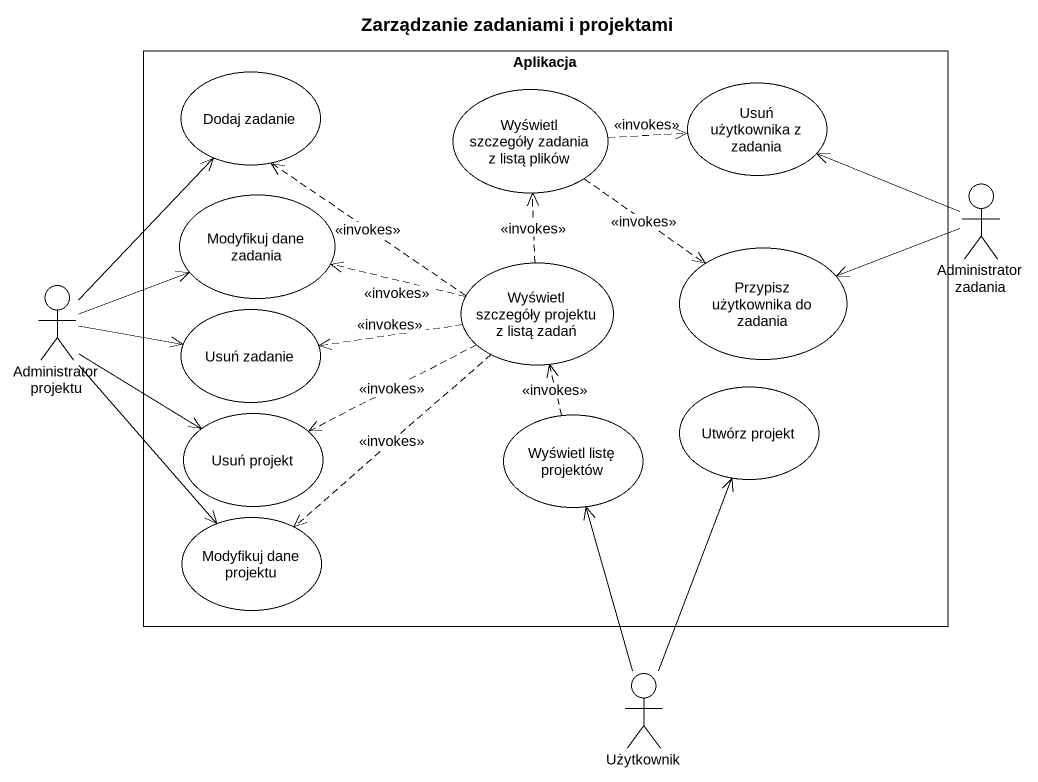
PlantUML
@startuml
title Zarządzanie zadaniami i projektami
rectangle Aplikacja {
  usecase "Dodaj zadanie" as Dodaj_zadanie
  usecase "Wyświetl szczegóły zadania z listą plików" as Wyświetl_szczegóły_zadania
  usecase "Usuń użytkownika z zadania" as Usuń_użytkownika_z_zadania
  usecase "Modyfikuj dane zadania" as Modyfikuj_dane_zadania
  usecase "Wyświetl szczegóły projektu z listą zadań" as Wyświetl_szczegóły_projektu
  usecase "Przypisz użytkownika do zadania" as Przypisz_użytkownika_do
  usecase "Usuń zadanie" as Usuń_zadanie
  usecase "Usuń projekt" as Usuń_projekt
  usecase "Wyświetl listę projektów" as Wyświetl_listę_projektów
  usecase "Utwórz projekt" as Utwórz_projekt
  usecase "Modyfikuj dane projektu" as Modyfikuj_dane_projektu
}
actor "Administrator zadania" as Administrator_zadania
actor "Administrator projektu" as Administrator_projektu
actor Użytkownik
Wyświetl_szczegóły_zadania .right.> Usuń_użytkownika_z_zadania : <<invokes>>
Wyświetl_szczegóły_zadania ..> Przypisz_użytkownika_do : <<invokes>>
Administrator_zadania -left-> Usuń_użytkownika_z_zadania
Administrator_zadania -left-> Przypisz_użytkownika_do
Administrator_projektu -up-> Dodaj_zadanie
Administrator_projektu -right-> Modyfikuj_dane_zadania
Administrator_projektu -right-> Usuń_zadanie
Administrator_projektu -right-> Usuń_projekt
Administrator_projektu --> Modyfikuj_dane_projektu
Wyświetl_szczegóły_projektu .up.> Dodaj_zadanie : <<invokes>>
Wyświetl_szczegóły_projektu .up.> Wyświetl_szczegóły_zadania : <<invokes>>
Wyświetl_szczegóły_projektu .left.> Modyfikuj_dane_zadania : <<invokes>>
Wyświetl_szczegóły_projektu .left.> Usuń_zadanie : <<invokes>>
Wyświetl_szczegóły_projektu .left.> Usuń_projekt : <<invokes>>
Wyświetl_szczegóły_projektu ..> Modyfikuj_dane_projektu : <<invokes>>
Wyświetl_listę_projektów .up.> Wyświetl_szczegóły_projektu : <<invokes>>
Użytkownik -up-> Wyświetl_listę_projektów
Użytkownik -up-> Utwórz_projekt
@enduml
